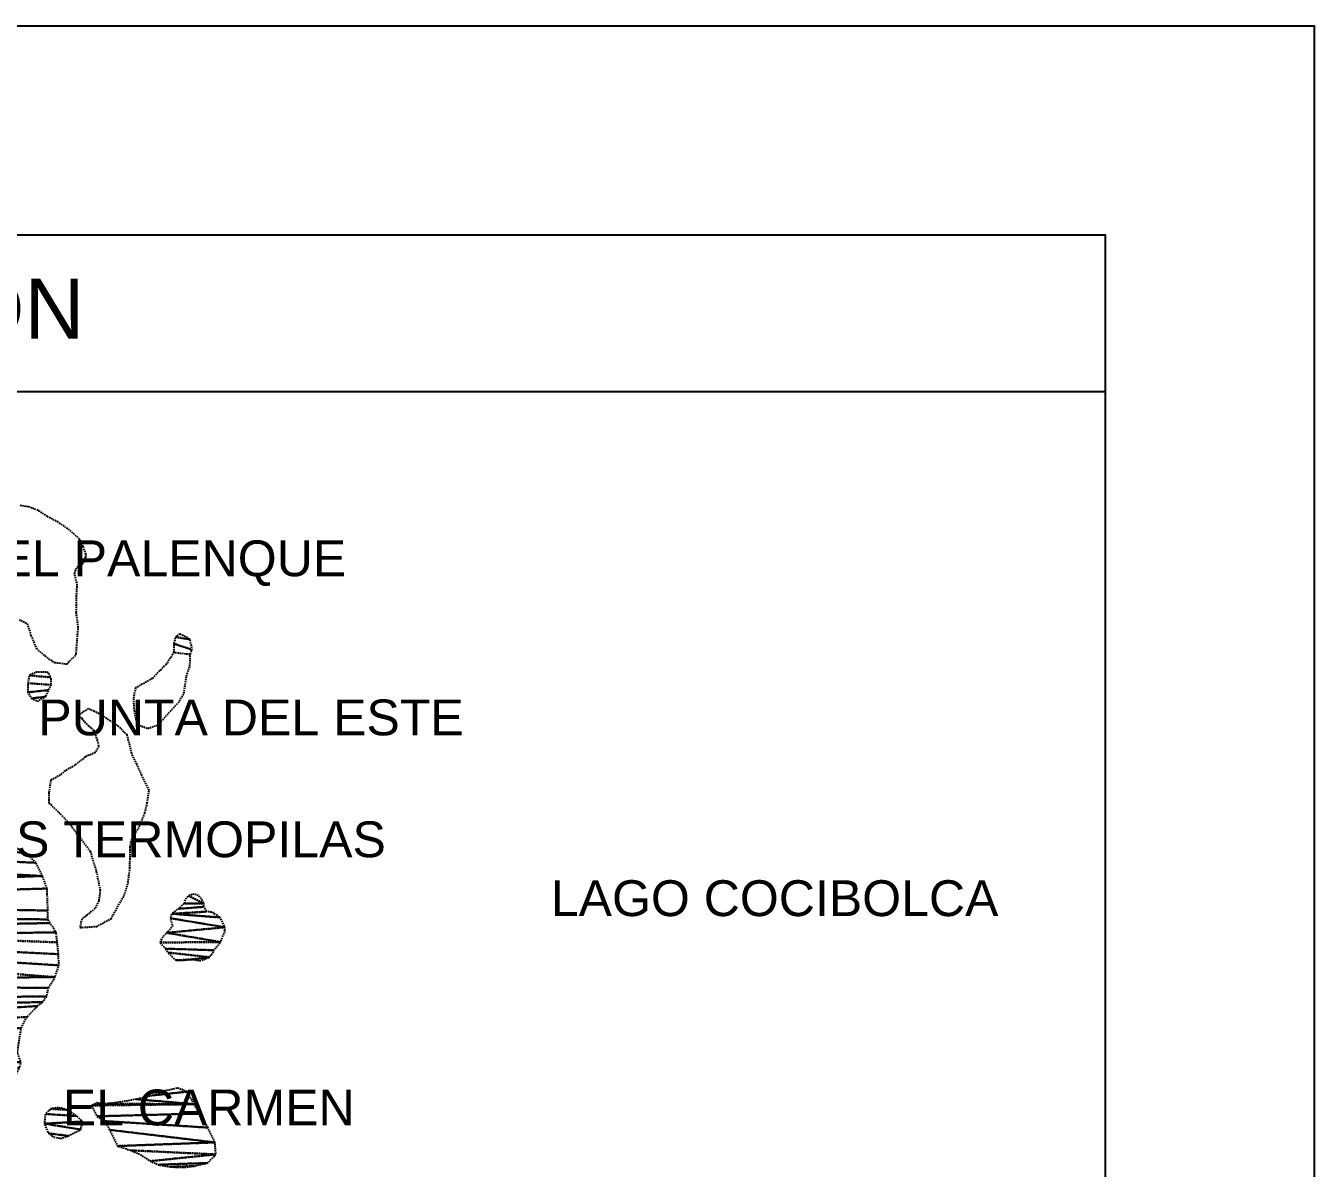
# Model space of a CAD drawing. Header units: metres. Extents: x 619047 to 657292, y 1301217 to 1319844.
# Drawn here: x 619873.9 to 620089.7, y 1315162.5 to 1315353.8 of the extents above; entities that cross this region are included whole.
import ezdxf

# ---------------------------------------------------------------- set-up
doc = ezdxf.new("R2010")
doc.units = ezdxf.units.M
doc.linetypes.add('HIDDEN', pattern=[0.375, 0.25, -0.125])
for name, color, linetype in [('3', 7, 'Continuous'), ('CAJETIN', 5, 'Continuous'), ('TEXTO 2', 7, 'Continuous')]:
    doc.layers.add(name, color=color, linetype=linetype)
doc.styles.add('PI', font='arial.ttf', dxfattribs={"height": 0.4})

msp = doc.modelspace()

# ---------------------------------------------------------------- linework, layer by layer
msp.add_lwpolyline([(619050.23868, 1313882.06251), (619050.23868, 1315353.81251), (620089.73868, 1315353.81251), (620089.73868, 1313882.06251)], close=True)
at = {"layer": '3', "color": 30, "linetype": 'HIDDEN'}
for points in [[(619883.21468, 1315263.44311), (619883.91526, 1315264.45486), (619884.00267, 1315265.29764), (619883.56714, 1315266.58782), (619882.93791, 1315267.84333), (619881.27005, 1315269.34605), (619879.37754, 1315270.68439), (619877.55422, 1315271.63485), (619875.98894, 1315272.65297), (619874.36351, 1315273.28207), (619873.00211, 1315273.46072)], [(619872.79976, 1315254.35518), (619874.16626, 1315253.72329), (619874.80415, 1315251.7231), (619875.70338, 1315249.49929), (619877.72943, 1315247.80645), (619878.77202, 1315247.20322), (619880.78176, 1315246.93474), (619882.3501, 1315248.47441), (619882.71862, 1315253.04399), (619882.39853, 1315255.56585), (619882.43293, 1315258.22125), (619882.54048, 1315260.13287), (619882.09729, 1315262.10285), (619882.50569, 1315263.17602), (619883.11771, 1315263.44196), (619883.91628, 1315264.35776), (619884.03619, 1315265.20093), (619884.00267, 1315265.29764)], [(619898.75487, 1315248.88867), (619897.45106, 1315246.86631), (619896.33062, 1315245.78499), (619895.11524, 1315244.50845), (619893.44318, 1315243.55034), (619892.31751, 1315242.92227), (619891.94925, 1315241.16954), (619892.06929, 1315239.1635), (619892.37791, 1315237.64523), (619893.0042, 1315236.64877), (619894.3693, 1315236.14621), (619896.11018, 1315236.74893), (619898.15547, 1315239.03888), (619899.43443, 1315240.4134), (619900.41942, 1315242.01118), (619900.83954, 1315244.8976), (619901.43487, 1315246.62051), (619901.4443, 1315248.62809)], [(619883.34491, 1315237.89817), (619884.0028, 1315236.9667), (619885.34343, 1315235.78407), (619885.87926, 1315234.20362), (619886.15003, 1315233.17059), (619885.54731, 1315232.09525), (619883.8727, 1315231.36384), (619882.17311, 1315229.98447), (619880.56539, 1315229.05949), (619879.34594, 1315228.13898), (619878.12368, 1315227.47739), (619877.79136, 1315225.40139), (619877.81137, 1315223.65325), (619879.18526, 1315222.37378), (619881.21615, 1315220.26006), (619884.73282, 1315215.573), (619885.74215, 1315212.21727), (619886.39367, 1315209.0193), (619886.15475, 1315207.2681), (619885.52234, 1315205.96569), (619884.20706, 1315204.94694), (619883.30897, 1315204.22431), (619883.00175, 1315202.79626), (619885.75056, 1315202.98957), (619888.19596, 1315204.24788), (619890.38461, 1315208.15829), (619891.0713, 1315210.36783), (619891.36871, 1315212.67014), (619891.42401, 1315216.32952), (619891.60559, 1315217.43238), (619892.93921, 1315219.68181), (619893.88381, 1315221.99138), (619894.2852, 1315223.67962), (619894.58478, 1315225.78774), (619893.3917, 1315228.2348), (619892.52802, 1315230.16758), (619891.69899, 1315231.90654), (619890.9189, 1315235.03838), (619889.47824, 1315236.47892), (619888.14066, 1315237.40262), (619886.5755, 1315238.42074), (619885.43658, 1315238.95822), (619884.39501, 1315239.46435), (619882.75723, 1315238.34467), (619883.67379, 1315237.43243)]]:
    msp.add_lwpolyline(points, dxfattribs=at)
at = {"layer": 'CAJETIN'}
msp.add_lwpolyline([(619085.23868, 1313917.06251), (619085.23868, 1315318.81251), (620054.73868, 1315318.81251), (620054.73868, 1313917.06251)], close=True, dxfattribs=at)
at = {"layer": 'TEXTO 2'}
msp.add_line((619584.56393, 1315292.56251), (620054.73868, 1315292.56251), dxfattribs=at)

# ---------------------------------------------------------------- texts
at = {"layer": 'TEXTO 2', "style": 'PI'}
for s, height, p in [('PLANTA DE UBICACION', 10, (619724.67049, 1315301.43825)), ('ISLA EL PALENQUE', 6, (619848.87298, 1315261.63205)), ('PUNTA DEL ESTE', 6, (619876.03546, 1315234.99076)), ('LAS TERMOPILAS', 6, (619862.05409, 1315214.58072)), ('LAGO COCIBOLCA', 6, (619961.86632, 1315204.71952)), ('EL CARMEN', 6, (619880.12367, 1315169.67106))]:
    msp.add_text(s, height=height, dxfattribs=at).set_placement(p)

# ---------------------------------------------------------------- meshes
at = {"layer": '3', "color": 30, "linetype": 'HIDDEN'}
mesh = msp.add_polyface(dxfattribs=at)
corners = [(619901.44888, 1315251.05642), (619898.98462, 1315251.44914), (619901.79242, 1315249.31197), (619898.73831, 1315250.34551), (619901.4773, 1315248.56361), (619899.72254, 1315252.00802), (619898.75487, 1315248.88867)]
mesh.append_faces([[corners[k] for k in face] for face in [(1, 0, 5), (2, 3, 6, 4)]], dxfattribs={"vtx0": -1, "color": 30})
mesh.append_faces([[corners[k] for k in face] for face in [(0, 1, 3, 2)]], dxfattribs={"vtx0": -1, "vtx2": -1, "color": 30})
mesh = msp.add_polyface(dxfattribs=at)
corners = [(619878.15325, 1315244.70303), (619874.5247, 1315245.01764), (619878.20014, 1315243.44076), (619874.28069, 1315243.71969), (619877.75696, 1315242.56153), (619874.29802, 1315242.19811), (619877.28383, 1315241.48759), (619874.92469, 1315241.16916), (619875.93351, 1315240.69501), (619875.74824, 1315245.58213), (619877.62584, 1315245.5388)]
mesh.append_faces([[corners[k] for k in face] for face in [(1, 0, 10, 9), (6, 7, 8)]], dxfattribs={"vtx0": -1, "color": 30})
mesh.append_faces([[corners[k] for k in face] for face in [(0, 1, 3, 2), (2, 3, 5, 4), (4, 5, 7, 6)]], dxfattribs={"vtx0": -1, "vtx2": -1, "color": 30})
mesh = msp.add_polyface(dxfattribs=at)
corners = [(619854.29732, 1315196.76946), (619836.13779, 1315199.79962), (619835.82394, 1315196.10494), (619853.36955, 1315195.81989), (619836.9082, 1315194.6927), (619850.37176, 1315194.7494), (619848.96333, 1315193.37347), (619837.92097, 1315193.8624), (619846.93753, 1315192.21709), (619839.99952, 1315193.23865), (619843.0321, 1315191.26587), (619853.93952, 1315228.07514), (619850.44286, 1315228.16459), (619855.98494, 1315227.51561), (619849.09853, 1315226.85415), (619858.09802, 1315226.69806), (619847.84034, 1315223.66663), (619861.2384, 1315223.78743), (619866.51008, 1315218.47293), (619846.89791, 1315221.16273), (619845.92986, 1315218.07575), (619868.54569, 1315215.93833), (619844.07214, 1315216.3708), (619869.84312, 1315215.69418), (619842.92226, 1315215.03017), (619875.62756, 1315213.65577), (619876.72112, 1315211.43412), (619842.26271, 1315213.27426), (619840.42232, 1315210.04774), (619877.48949, 1315209.33837), (619838.95477, 1315208.18543), (619877.62877, 1315205.64879), (619838.26323, 1315206.39664), (619877.64572, 1315204.15958), (619838.02355, 1315204.71031), (619878.00875, 1315203.54858), (619837.23632, 1315202.79091), (619878.99731, 1315202.00572), (619836.79989, 1315201.32897), (619879.21074, 1315200.32448), (619855.05525, 1315201.24627), (619879.39513, 1315198.35157), (619855.59298, 1315199.50399), (619879.48139, 1315196.4746), (619855.6428, 1315197.9828), (619878.82427, 1315194.492), (619855.40197, 1315196.39356), (619853.83962, 1315194.33578), (619877.74434, 1315192.69888), (619852.56142, 1315192.89652), (619877.40463, 1315191.27033), (619851.15898, 1315191.00261), (619876.76814, 1315190.32407), (619850.33162, 1315189.76277), (619875.90178, 1315189.66656), (619848.8972, 1315187.83598), (619874.14269, 1315187.8333), (619848.10258, 1315186.56415), (619873.1605, 1315185.97647), (619847.54115, 1315184.71216), (619872.52758, 1315181.88958), (619847.75012, 1315183.41944), (619873.1289, 1315180.24517), (619848.57698, 1315181.8748), (619852.01247, 1315181.4608), (619872.8808, 1315179.30337), (619853.32762, 1315179.66258), (619872.24724, 1315178.09819), (619853.89925, 1315177.79123), (619871.25996, 1315176.69461), (619854.07548, 1315176.53049), (619869.85345, 1315175.15672), (619854.12454, 1315175.07402), (619869.16765, 1315172.85008), (619853.87823, 1315173.9704), (619865.41372, 1315172.80714), (619853.85542, 1315173.12825), (619864.25428, 1315172.30814), (619854.15971, 1315171.9985), (619863.25629, 1315171.84343), (619855.23759, 1315171.1366), (619861.45846, 1315170.56013), (619855.63592, 1315170.26693), (619860.4016, 1315169.57667), (619856.90647, 1315169.53679), (619868.30944, 1315171.48039), (619865.82211, 1315171.06333), (619851.13643, 1315181.64505), (619874.02342, 1315215.25635), (619851.34031, 1315194.95481), (619845.36104, 1315191.3896), (619843.90776, 1315191.11398), (619840.94284, 1315192.82847), (619835.93633, 1315197.59556), (619841.76563, 1315211.4554), (619846.49728, 1315219.40975), (619852.15366, 1315228.57273), (619859.63603, 1315225.22618), (619870.87501, 1315216.02982), (619872.20035, 1315216.17444), (619867.0919, 1315170.39792), (619865.63977, 1315170.02521), (619858.13777, 1315169.42134), (619850.23668, 1315181.08426), (619849.42652, 1315181.17218), (619854.41328, 1315195.11944)]
mesh.append_faces([[corners[k] for k in face] for face in [(8, 10, 91, 90), (12, 11, 96), (83, 84, 102), (85, 86, 101, 100), (87, 63, 104, 103), (23, 88, 99, 98)]], dxfattribs={"vtx0": -1, "color": 30})
mesh.append_faces([[corners[k] for k in face] for face in [(3, 4, 5, 89), (15, 16, 17, 97)]], dxfattribs={"vtx0": -1, "vtx1": -1, "color": 30})
mesh.append_faces([[corners[k] for k in face] for face in [(37, 38, 40, 39)]], dxfattribs={"vtx0": -1, "vtx1": -1, "vtx2": -1, "color": 30})
mesh.append_faces([[corners[k] for k in face] for face in [(23, 24, 25, 88), (62, 63, 87, 64)]], dxfattribs={"vtx0": -1, "vtx1": -1, "vtx3": -1, "color": 30})
mesh.append_faces([[corners[k] for k in face] for face in [(1, 0, 40, 38), (0, 2, 4, 3), (5, 4, 7, 6), (6, 7, 9, 8), (11, 12, 14, 13), (13, 14, 16, 15), (17, 16, 19, 18), (18, 20, 22, 21), (21, 22, 24, 23), (25, 24, 27, 26), (26, 28, 30, 29), (29, 30, 32, 31), (31, 32, 34, 33), (33, 34, 36, 35), (35, 36, 38, 37), (39, 40, 42, 41), (41, 42, 44, 43), (43, 44, 46, 45), (45, 47, 49, 48), (48, 49, 51, 50), (50, 51, 53, 52), (52, 53, 55, 54), (54, 55, 57, 56), (56, 57, 59, 58), (58, 59, 61, 60), (60, 61, 63, 62), (62, 64, 66, 65), (65, 66, 68, 67), (67, 68, 70, 69), (69, 70, 72, 71), (71, 72, 74, 73), (75, 76, 78, 77), (77, 78, 80, 79), (79, 80, 82, 81), (81, 82, 84, 83), (86, 85, 73, 75)]], dxfattribs={"vtx0": -1, "vtx2": -1, "color": 30})
mesh.append_faces([[corners[k] for k in face] for face in [(73, 74, 76, 75)]], dxfattribs={"vtx0": -1, "vtx2": -1, "vtx3": -1, "color": 30})
mesh.append_faces([[corners[k] for k in face] for face in [(0, 1, 93, 2), (8, 9, 92, 10), (18, 19, 95, 20), (26, 27, 94, 28), (45, 46, 105, 47)]], dxfattribs={"vtx0": -1, "vtx3": -1, "color": 30})
mesh = msp.add_polyface(dxfattribs=at)
corners = [(619903.76661, 1315206.85423), (619901.1632, 1315208.08731), (619900.49766, 1315206.84926), (619903.74087, 1315206.27113), (619899.44016, 1315205.93065), (619904.2679, 1315205.46772), (619898.38139, 1315205.10902), (619906.51236, 1315204.48974), (619907.2755, 1315202.84711), (619898.16337, 1315204.3618), (619897.51159, 1315201.92595), (619906.52701, 1315200.37787), (619896.42976, 1315200.29479), (619905.50698, 1315199.00627), (619897.31536, 1315199.26877), (619904.71121, 1315197.83155), (619897.7435, 1315198.62604), (619901.64053, 1315197.47259), (619899.05317, 1315197.31356), (619900.55615, 1315207.40037), (619902.00089, 1315208.42066), (619902.94243, 1315208.17231), (619905.20791, 1315205.34896), (619907.28404, 1315202.10256), (619903.19651, 1315197.26374), (619900.4119, 1315197.36148), (619896.68091, 1315200.97753), (619898.50295, 1315202.97351)]
mesh.append_faces([[corners[k] for k in face] for face in [(1, 0, 21, 20), (17, 18, 25), (15, 17, 24)]], dxfattribs={"vtx0": -1, "color": 30})
mesh.append_faces([[corners[k] for k in face] for face in [(5, 6, 7, 22), (8, 10, 11, 23)]], dxfattribs={"vtx0": -1, "vtx1": -1, "color": 30})
mesh.append_faces([[corners[k] for k in face] for face in [(0, 2, 4, 3), (3, 4, 6, 5), (7, 6, 9, 8), (11, 12, 14, 13), (13, 14, 16, 15)]], dxfattribs={"vtx0": -1, "vtx2": -1, "color": 30})
mesh.append_faces([[corners[k] for k in face] for face in [(15, 16, 18, 17)]], dxfattribs={"vtx0": -1, "vtx2": -1, "vtx3": -1, "color": 30})
mesh.append_faces([[corners[k] for k in face] for face in [(0, 1, 19, 2), (8, 9, 27, 10), (11, 10, 26, 12)]], dxfattribs={"vtx0": -1, "vtx3": -1, "color": 30})
mesh = msp.add_polyface(dxfattribs=at)
corners = [(619900.95524, 1315175.31804), (619895.33059, 1315174.70335), (619902.14424, 1315173.22713), (619892.42506, 1315174.05488), (619886.41355, 1315173.30626), (619884.99289, 1315172.99866), (619903.00385, 1315171.65038), (619885.82268, 1315171.19496), (619904.42234, 1315169.30296), (619887.12636, 1315170.40034), (619905.61592, 1315166.82354), (619887.98482, 1315168.92082), (619889.31042, 1315166.21623), (619905.76832, 1315164.81787), (619891.45472, 1315165.49603), (619894.80917, 1315163.68876), (619904.39303, 1315163.37746), (619896.07832, 1315163.08808), (619902.16565, 1315162.86636), (619898.15381, 1315162.72327), (619887.54661, 1315173.28689), (619890.32561, 1315173.67477), (619897.29612, 1315175.47057), (619899.3948, 1315175.91541), (619900.80819, 1315162.68886), (619898.89848, 1315162.69944), (619892.98318, 1315164.86591), (619888.81384, 1315167.18185), (619885.86193, 1315173.42948)]
mesh.append_faces([[corners[k] for k in face] for face in [(1, 0, 23, 22), (5, 4, 28), (18, 19, 25, 24)]], dxfattribs={"vtx0": -1, "color": 30})
mesh.append_faces([[corners[k] for k in face] for face in [(4, 5, 2, 20)]], dxfattribs={"vtx0": -1, "vtx1": -1, "vtx2": -1, "color": 30})
mesh.append_faces([[corners[k] for k in face] for face in [(0, 1, 3, 2), (2, 5, 7, 6), (6, 7, 9, 8), (8, 9, 11, 10), (10, 12, 14, 13), (13, 15, 17, 16), (16, 17, 19, 18)]], dxfattribs={"vtx0": -1, "vtx2": -1, "color": 30})
mesh.append_faces([[corners[k] for k in face] for face in [(2, 3, 21, 20), (10, 11, 27, 12), (13, 14, 26, 15)]], dxfattribs={"vtx0": -1, "vtx3": -1, "color": 30})
mesh = msp.add_polyface(dxfattribs=at)
corners = [(619880.95544, 1315172.27247), (619878.0731, 1315172.43379), (619882.42363, 1315171.2532), (619877.2089, 1315171.58208), (619883.43755, 1315170.3258), (619877.03331, 1315169.96124), (619883.12918, 1315168.99472), (619881.00539, 1315167.90206), (619877.6986, 1315168.38219), (619883.40926, 1315169.96927), (619879.84494, 1315167.50016), (619878.51513, 1315167.74405), (619879.43004, 1315172.64365)]
mesh.append_faces([[corners[k] for k in face] for face in [(1, 0, 12), (7, 8, 11, 10)]], dxfattribs={"vtx0": -1, "color": 30})
mesh.append_faces([[corners[k] for k in face] for face in [(4, 5, 6, 9)]], dxfattribs={"vtx0": -1, "vtx1": -1, "color": 30})
mesh.append_faces([[corners[k] for k in face] for face in [(0, 1, 3, 2), (2, 3, 5, 4), (6, 5, 8, 7)]], dxfattribs={"vtx0": -1, "vtx2": -1, "color": 30})

doc.saveas('drawing.dxf')
